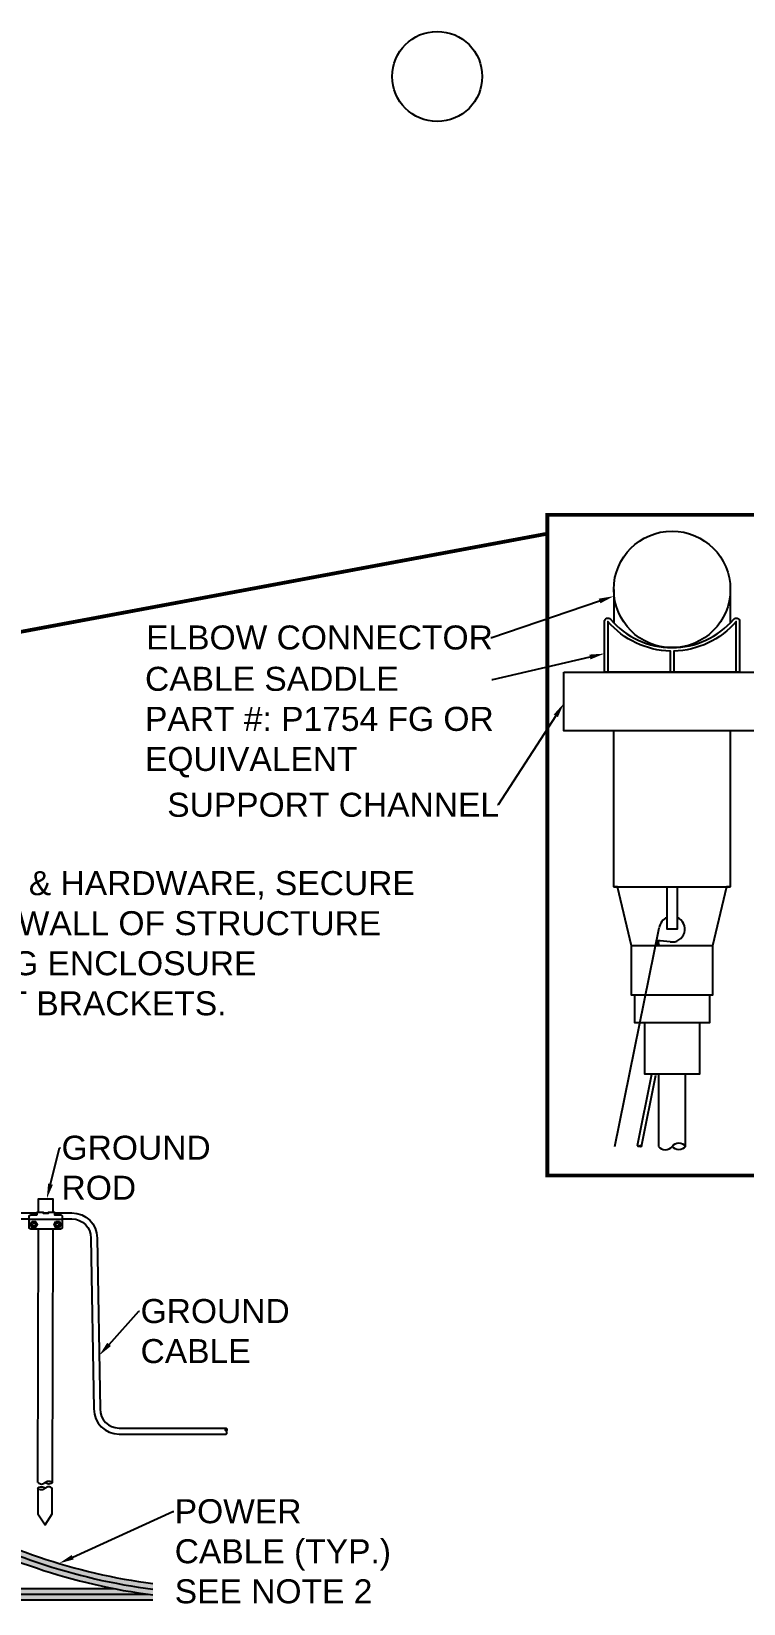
# Model space of a CAD drawing. Header units: feet. Extents: x -208 to 2089, y -974 to 342.
# Drawn here: x 314.4 to 361.9, y 58.4 to 163.1 of the extents above; entities that cross this region are included whole.
import ezdxf
from ezdxf import colors
from ezdxf.entities.mleader import LeaderData, LeaderLine
from ezdxf.math import Vec2, Vec3

# ---------------------------------------------------------------- set-up
doc = ezdxf.new("R2010")
doc.units = ezdxf.units.FT
doc.header["$MEASUREMENT"] = 0
doc.linetypes.add('PHANTOM2', pattern=[1.25, 0.625, -0.125, 0.125, -0.125, 0.125, -0.125])
doc.layers.get('Defpoints').update_dxf_attribs({"color": 5})
for name, color, linetype in [('E-CABL-ACF', 1, 'AC_CABLE_FEEDER'), ('E-CABL-ACMV', 1, 'AC_CABLE'), ('E-DETL', 7, 'Continuous'), ('E-DETL-1', 7, 'Continuous'), ('E-EQPM-ENCL', 8, 'Continuous'), ('E-EQPM-HRDW', 16, 'Continuous'), ('E-GRND', 3, 'Continuous'), ('G-ANNO-TEXT', 1, 'Continuous'), ('G-DETL-LINE', 153, 'PHANTOM2')]:
    doc.layers.add(name, color=color, linetype=linetype)
doc.styles.add('NEI-A', font='arial.ttf', dxfattribs={"height": 0.1})
doc.linetypes.add('AC_CABLE', pattern='A,1,-0.2,["AC",Standard,S=0.1,R=0,X=-0.1,Y=-0.05],-0.2', length=1.4)
doc.linetypes.add('AC_CABLE_FEEDER', pattern='A,0.2,-0.05,0,-0.05,0.2,-0.12,["ACF",Standard,S=0.1,R=0,X=-0.05,Y=-0.05],-0.3,0.2,-0.05,0,-0.05', length=1.22)

# ---------------------------------------------------------------- blocks, each defined once
blk = doc.blocks.new('GROUNDING_TEST_WELL')
at = {"layer": 'E-DETL', "color": 7, "linetype": 'Continuous'}
for points in [[(-0.09375000000000014, -0.9250749240650329), (-0.09375000000000014, -0.7499999999999574), (0.09374999999999986, -0.7499999999999574), (0.09374999999999986, -0.9250749240650151)], [(-0.1010887963342277, -4.47044153190782), (-0.09375000000000014, -1.147909205695044)], [(0.09374999999999986, -1.147909205695044), (0.08641120366577404, -4.470441521671528)], [(-0.1010887963342277, -4.545441542143941), (-0.1010887963342277, -4.880192394277138), (-0.007338796334227736, -5.024576474293394), (0.08641120366577404, -4.880192394277138), (0.08641120366577404, -4.545441531907823)]]:
    blk.add_lwpolyline(points, dxfattribs=at)
at = {"layer": 'E-DETL', "color": 64, "linetype": 'Continuous'}
for points in [[(-2.33539386594563, -3.75515039891271), (-0.923750000000002, -3.75515039891271, 0.4142135623730948), (-0.673750000000002, -3.50515039891271), (-0.6737500000000002, -1.265002705077947, -0.4142135623730948), (-0.3437500000000001, -0.9350027050779488), (-0.1133913199426503, -0.9350027050779488)], [(-2.33539386594563, -3.835150398912708), (-0.923750000000002, -3.835150398912708, 0.4142135623730948), (-0.5937500000000019, -3.50515039891271), (-0.5937500000000001, -1.265002705077947, -0.4142135623730948), (-0.3437500000000001, -1.015002705077947), (-0.2178667438174672, -1.015002705077947)], [(0.1133913199426465, -0.9350027050779488), (0.3437499999999999, -0.9350027050779488, -0.414213562373095), (0.67375, -1.265002705077947), (0.7120604152578397, -3.50515039891271, 0.414213562373095), (0.9620604152578397, -3.75515039891271), (2.365416549312211, -3.75515039891271)], [(0.2178667438174687, -1.015002705077947), (0.3437499999999999, -1.015002705077947, -0.414213562373095), (0.5937499999999999, -1.265002705077947), (0.6320604152578396, -3.50515039891271, 0.414213562373095), (0.9620604152578397, -3.835150398912708), (2.365416549312211, -3.835150398912708)]]:
    blk.add_lwpolyline(points, format="xyb", dxfattribs=at)
at = {"layer": 'E-DETL', "color": 4, "linetype": 'Continuous'}
blk.add_lwpolyline([(-0.2178966259551204, -1.019727165036173), (0.2176523394796276, -1.019727165036173)], dxfattribs=at)
blk.add_lwpolyline([(-0.1133913199426503, -0.9613313349248997), (-0.1133913199426503, -0.9250749240650329), (-0.03488963690543315, -0.9250749240650329), (-0.03488963690543315, -0.9384892643306131), (0.03488963690543287, -0.9384892643306131), (0.03488963690543287, -0.9250749240650293), (0.1133913199426447, -0.9250749240650116), (0.11339131994265, -0.9613313349248997), (0.1944292438174634, -0.9613313349248891, -0.4142135623731946), (0.2178667438174687, -0.9847688349248962), (0.2178667438174669, -1.124471705695044, -0.414444747769073), (0.1944292438174669, -1.147909205695044), (-0.1944292438174672, -1.147909205695044, -0.4142135623730958), (-0.2178667438174672, -1.124471705695044), (-0.2178667438174672, -0.9847688349248997, -0.4142135623730293), (-0.194429243817469, -0.9613313349248962)], format="xyb", close=True, dxfattribs=at)
at = {"layer": 'E-DETL', "color": 3, "linetype": 'Continuous'}
blk.add_lwpolyline([(-0.03488963690543315, -0.9350027050779488), (0.03488963690543287, -0.9350027050779488)], dxfattribs=at)
at = {"layer": 'E-DETL', "color": 4, "linetype": 'Continuous'}
for points in [[(-0.1754466807489338, -1.049346462651755), (-0.1314153294372035, -1.049346462651755), (-0.1093996537813526, -1.087478731451874), (-0.1314153294372035, -1.125611000251993), (-0.1754466807489338, -1.125611000251993), (-0.1974623564047989, -1.087478731451874)], [(0.1323738830111977, -1.049346462651755), (0.176405234322928, -1.049346462651755), (0.1984209099787789, -1.087478731451874), (0.176405234322928, -1.125611000251993), (0.1323738830111977, -1.125611000251993), (0.1103582073553325, -1.087478731451874)]]:
    blk.add_lwpolyline(points, close=True, dxfattribs=at)
for centre in [(-0.1539102818800588, -1.086746984361078), (0.1539102818800727, -1.086746984361078)]:
    blk.add_circle(centre, 0.02031877128861481, dxfattribs=at)
at = {"layer": 'E-DETL', "color": 7, "linetype": 'Continuous'}
for points in [[(0.08641120366577582, -4.545441531907819), (0.03953620366577582, -4.52544153190782), (-0.007338796334225959, -4.545441531907819), (-0.05421379633422596, -4.565441531907819), (-0.101088796334226, -4.545441531907819), (-0.05421379633422774, -4.52544153190782), (-0.007338796334227736, -4.545441531907819)], [(-0.1010887963342277, -4.47044153190782), (-0.05421379633422774, -4.49044153190782), (-0.007338796334225959, -4.47044153190782), (0.03953620366577404, -4.450441531907821), (0.08641120366577404, -4.47044153190782), (0.03953620366577582, -4.49044153190782), (-0.007338796334224183, -4.47044153190782)]]:
    blk.add_spline(points, degree=3, dxfattribs=at)

msp = doc.modelspace()

# ---------------------------------------------------------------- hatches: boundary and pattern name
at = {"layer": 'E-CABL-ACF', "linetype": 'Continuous'}
h = msp.add_hatch(color=252, dxfattribs=at)
h.dxf.hatch_style = 1
edge = h.paths.add_edge_path()
edge.add_line((322.5310740244891, 58.68326094846819), (322.5310740244892, 59.01513827379364))
edge.add_arc((327.6972090847604, 99.05826094846802), 40.37499999999983, 258.9391990192351, 262.6486332502362, ccw=False)
edge.add_line((319.9512423923458, 59.43326094846816), (300.6966476736885, 59.43326094846825))
edge.add_arc((300.6966476736887, 99.05826094846819), 39.62499999999996, 239.9999999999996, 269.9999999999998, ccw=False)
edge.add_line((280.8841476736884, 64.74200432350997), (263.9224880939001, 74.53482304780368))
edge.add_arc((273.7349880939003, 91.53057159707319), 19.62499999999994, 179.9999999999999, 239.9999999999996, ccw=False)
edge.add_line((254.1099880939003, 91.53057159707322), (254.1099880939003, 100.3370661707771))
edge.add_line((254.1099880939003, 100.3370661707771), (253.3599880939003, 100.3370661707771))
edge.add_line((253.3599880939003, 100.3370661707771), (253.3599880939003, 91.53057159707322))
edge.add_arc((273.7349880939003, 91.53057159707319), 20.37500000000003, 180, 239.9999999999996)
edge.add_line((263.5474880939001, 73.88530399496531), (280.5091476736884, 64.0924852706716))
edge.add_arc((300.6966476736886, 99.05826094846807), 40.37499999999992, 239.9999999999995, 269.9999999999999)
edge.add_line((300.6966476736886, 58.68326094846816), (322.5310740244891, 58.68326094846819))
h = msp.add_hatch(color=252, dxfattribs=at)
h.dxf.hatch_style = 1
edge = h.paths.add_edge_path()
edge.add_line((322.5310740244891, 58.68326094846819), (322.5310740244892, 59.01513827379364))
edge.add_arc((327.6972090847604, 99.05826094846802), 40.37499999999983, 258.9391990192351, 262.6486332502362, ccw=False)
edge.add_line((319.9512423923458, 59.43326094846816), (300.6966476736885, 59.43326094846825))
edge.add_arc((300.6966476736887, 99.05826094846819), 39.62499999999996, 239.9999999999996, 269.9999999999998, ccw=False)
edge.add_line((280.8841476736884, 64.74200432350997), (263.9224880939001, 74.53482304780368))
edge.add_arc((273.7349880939003, 91.53057159707319), 19.62499999999994, 179.9999999999999, 239.9999999999996, ccw=False)
edge.add_line((254.1099880939003, 91.53057159707322), (254.1099880939003, 100.3370661707771))
edge.add_line((254.1099880939003, 100.3370661707771), (253.3599880939003, 100.3370661707771))
edge.add_line((253.3599880939003, 100.3370661707771), (253.3599880939003, 91.53057159707322))
edge.add_arc((273.7349880939003, 91.53057159707319), 20.37500000000003, 180, 239.9999999999996)
edge.add_line((263.5474880939001, 73.88530399496531), (280.5091476736884, 64.0924852706716))
edge.add_arc((300.6966476736886, 99.05826094846807), 40.37499999999992, 239.9999999999995, 269.9999999999999)
edge.add_line((300.6966476736886, 58.68326094846816), (322.5310740244891, 58.68326094846819))
h = msp.add_hatch(color=252, dxfattribs=at)
h.dxf.hatch_style = 1
edge = h.paths.add_edge_path()
edge.add_line((322.5310740244892, 59.01513827379364), (322.5310740244892, 59.77147342977392))
edge.add_arc((327.6972090847606, 99.05826094846861), 39.6250000000004, 239.99999999999972, 262.5086998789701, ccw=False)
edge.add_line((307.8847090847602, 64.74200432351), (290.9230495049719, 74.53482304780371))
edge.add_arc((300.735549504972, 91.53057159707319), 19.62499999999992, 179.9999999999999, 239.99999999999972, ccw=False)
edge.add_line((281.1105495049721, 91.53057159707322), (281.1105495049721, 100.3370661707771))
edge.add_line((281.110549504972, 100.3370661707771), (280.360549504972, 100.3370661707771))
edge.add_line((280.360549504972, 100.3370661707771), (280.360549504972, 91.53057159707319))
edge.add_arc((300.735549504972, 91.53057159707319), 20.37499999999997, 180, 239.9999999999997)
edge.add_line((290.548049504972, 73.88530399496534), (307.5097090847602, 64.09248527067163))
edge.add_arc((327.6972090847605, 99.0582609484685), 40.3750000000003, 239.9999999999997, 262.6486332502362)
h = msp.add_hatch(color=252, dxfattribs=at)
h.dxf.hatch_style = 1
edge = h.paths.add_edge_path()
edge.add_line((322.5310740244892, 59.01513827379364), (322.5310740244892, 59.77147342977392))
edge.add_arc((327.6972090847606, 99.05826094846861), 39.6250000000004, 239.99999999999972, 262.5086998789701, ccw=False)
edge.add_line((307.8847090847602, 64.74200432351), (290.9230495049719, 74.53482304780371))
edge.add_arc((300.735549504972, 91.53057159707319), 19.62499999999992, 179.9999999999999, 239.99999999999972, ccw=False)
edge.add_line((281.1105495049721, 91.53057159707322), (281.1105495049721, 100.3370661707771))
edge.add_line((281.110549504972, 100.3370661707771), (280.360549504972, 100.3370661707771))
edge.add_line((280.360549504972, 100.3370661707771), (280.360549504972, 91.53057159707319))
edge.add_arc((300.735549504972, 91.53057159707319), 20.37499999999997, 180, 239.9999999999997)
edge.add_line((290.548049504972, 73.88530399496534), (307.5097090847602, 64.09248527067163))
edge.add_arc((327.6972090847605, 99.0582609484685), 40.3750000000003, 239.9999999999997, 262.6486332502362)

# ---------------------------------------------------------------- linework, layer by layer
at = {"layer": 'Defpoints', "linetype": 'Continuous', "flags": 128}
for points in [[(253.7349880939003, 100.337066170777), (253.7349880939003, 91.53057159707316, 0.2679491924311235), (263.7349880939003, 74.21006352138437), (280.6966476736886, 64.41724479709063, 0.1316524975873959), (300.6966476736886, 59.05826094846816), (322.2071612707618, 59.05826094846805)], [(253.7349880939003, 100.337066170777), (253.7349880939003, 91.53057159707316, 0.2679491924311235), (263.7349880939003, 74.21006352138437), (280.6966476736886, 64.41724479709063, 0.1316524975873959), (300.6966476736886, 59.05826094846816), (322.2071612707618, 59.05826094846805)], [(280.735549504972, 100.337066170777), (280.735549504972, 91.53057159707316, 0.2679491924311235), (290.7355495049721, 74.21006352138437), (307.6972090847604, 64.41724479709063, 0.09884090696426515), (322.5310740244892, 59.39327577843395, 0.09884090696426515)], [(280.735549504972, 100.337066170777), (280.735549504972, 91.53057159707316, 0.2679491924311235), (290.7355495049721, 74.21006352138437), (307.6972090847604, 64.41724479709063, 0.09884090696426515), (322.5310740244892, 59.39327577843395, 0.09884090696426515)]]:
    msp.add_lwpolyline(points, format="xyb", dxfattribs=at)
at = {"layer": 'E-CABL-ACF', "linetype": 'Continuous', "flags": 128}
for points in [[(253.3599880939003, 100.337066170777), (253.3599880939003, 91.53057159707316, 0.2679491924311235), (263.5474880939003, 73.88530399496517), (280.5091476736886, 64.09248527067143, 0.1316524975873958), (300.6966476736886, 58.68326094846813), (322.5310740244892, 58.68326094846816)], [(253.3599880939003, 100.337066170777), (253.3599880939003, 91.53057159707316, 0.2679491924311235), (263.5474880939003, 73.88530399496517), (280.5091476736886, 64.09248527067143, 0.1316524975873958), (300.6966476736886, 58.68326094846813), (322.5310740244892, 58.68326094846816)], [(254.1099880939003, 100.337066170777), (254.1099880939003, 91.53057159707316, 0.2679491924311238), (263.9224880939003, 74.53482304780354), (280.8841476736886, 64.7420043235098, 0.131652497587396), (300.6966476736886, 59.43326094846819), (319.9512423923458, 59.4332609484681)], [(254.1099880939003, 100.337066170777), (254.1099880939003, 91.53057159707316, 0.2679491924311238), (263.9224880939003, 74.53482304780354), (280.8841476736886, 64.7420043235098, 0.131652497587396), (300.6966476736886, 59.43326094846819), (319.9512423923458, 59.4332609484681)], [(280.360549504972, 100.337066170777), (280.360549504972, 91.53057159707316, 0.2679491924311235), (290.5480495049721, 73.8853039949652), (307.5097090847604, 64.09248527067146, 0.09914627132683146), (322.5310740244892, 59.01513827379358, 0.09914627132683146)], [(280.360549504972, 100.337066170777), (280.360549504972, 91.53057159707316, 0.2679491924311235), (290.5480495049721, 73.8853039949652), (307.5097090847604, 64.09248527067146, 0.09914627132683146), (322.5310740244892, 59.01513827379358, 0.09914627132683146)], [(281.110549504972, 100.337066170777), (281.110549504972, 91.53057159707316, 0.2679491924311238), (290.9230495049721, 74.53482304780354), (307.8847090847604, 64.7420043235098, 0.09852973212046658), (322.5310740244892, 59.77147342977386, 0.09852973212046658)], [(281.110549504972, 100.337066170777), (281.110549504972, 91.53057159707316, 0.2679491924311238), (290.9230495049721, 74.53482304780354), (307.8847090847604, 64.7420043235098, 0.09852973212046658), (322.5310740244892, 59.77147342977386, 0.09852973212046658)]]:
    msp.add_lwpolyline(points, format="xyb", dxfattribs=at)
at = {"layer": 'E-CABL-ACMV', "color": 1, "linetype": 'Continuous', "flags": 128}
msp.add_lwpolyline([(358.0064764484695, 88.88929389704737), (358.0064764484695, 93.68929389704735), (356.2037816753256, 93.68929389704735), (356.2037816753256, 88.88929389704694)], dxfattribs=at)
msp.add_lwpolyline([(358.0064764484695, 88.88929389704737), (358.0064764484695, 93.68929389704735), (356.2037816753256, 93.68929389704735), (356.2037816753256, 88.88929389704694)], dxfattribs=at)
msp.add_lwpolyline([(356.2037816753256, 88.88929389704694, 0.5127015254162051), (357.1051290618974, 88.88929389704717, -0.5127015254162851), (358.0064764484695, 88.88929389704737, -0.5127015254162851), (357.1051290618974, 88.88929389704717, 0.5127015254162851)], format="xyb", dxfattribs=at)
msp.add_lwpolyline([(356.2037816753256, 88.88929389704694, 0.5127015254162051), (357.1051290618974, 88.88929389704717, -0.5127015254162851), (358.0064764484695, 88.88929389704737, -0.5127015254162851), (357.1051290618974, 88.88929389704717, 0.5127015254162851)], format="xyb", dxfattribs=at)
at = {"layer": 'E-DETL', "color": 41}
for p, q in [((353.2236984503517, 106.1706809265161), (360.9865596734435, 106.1706809265161)), ((353.2236984503517, 106.1706809265161), (360.9865596734435, 106.1706809265161)), ((359.8010195657544, 102.2385632638652), (354.4092385580398, 102.2385632638648)), ((359.8010195657544, 102.2385632638652), (354.4092385580398, 102.2385632638648)), ((359.8010195657544, 98.96598469981186), (354.4092385580398, 98.96598469981186)), ((359.8010195657544, 98.96598469981186), (354.4092385580398, 98.96598469981186)), ((359.5900349960222, 97.11408538473512), (354.620223127773, 97.11408538473512)), ((359.5900349960222, 97.11408538473512), (354.620223127773, 97.11408538473512))]:
    msp.add_line(p, q, dxfattribs=at)
at = {"layer": 'E-DETL', "color": 41, "flags": 128}
for points in [[(353.2236984503517, 125.9837853510902), (353.2236984503517, 123.7480909758014)], [(353.2236984503517, 125.9837853510902), (353.2236984503517, 123.7480909758014)], [(360.9865596734435, 125.9837853510902), (360.9865596734435, 123.7480909758013)], [(360.9865596734435, 125.9837853510902), (360.9865596734435, 123.7480909758013)], [(360.9865596734435, 116.5715374574582), (360.9865596734435, 106.1706809265161), (360.7387756500273, 106.1706809265161), (359.8010195657544, 102.2385632638652), (359.8010195657544, 98.96598469981186), (359.5900349960222, 98.965984699812), (359.5900349960222, 97.11408538473512), (358.9219171918683, 97.11408538473526), (358.9219171918683, 93.68929389704735), (355.2883409319271, 93.68929389704735), (355.2883409319271, 97.11408538473512), (354.620223127773, 97.11408538473512), (354.620223127773, 98.96598469981186), (354.4092385580398, 98.96598469981186), (354.4092385580398, 102.2385632638648), (353.4714824737662, 106.1706809265161), (353.2236984503517, 106.1706809265161), (353.2236984503517, 116.5715374574582)], [(360.9865596734435, 116.5715374574582), (360.9865596734435, 106.1706809265161), (360.7387756500273, 106.1706809265161), (359.8010195657544, 102.2385632638652), (359.8010195657544, 98.96598469981186), (359.5900349960222, 98.965984699812), (359.5900349960222, 97.11408538473512), (358.9219171918683, 97.11408538473526), (358.9219171918683, 93.68929389704735), (355.2883409319271, 93.68929389704735), (355.2883409319271, 97.11408538473512), (354.620223127773, 97.11408538473512), (354.620223127773, 98.96598469981186), (354.4092385580398, 98.96598469981186), (354.4092385580398, 102.2385632638648), (353.4714824737662, 106.1706809265161), (353.2236984503517, 106.1706809265161), (353.2236984503517, 116.5715374574582)]]:
    msp.add_lwpolyline(points, dxfattribs=at)
at = {"layer": 'E-DETL', "color": 41, "linetype": 'Continuous'}
msp.add_lwpolyline([(356.7720494401331, 106.1706809265161), (357.438208683662, 106.1706809265161), (357.438208683662, 103.3542434791967), (356.7720494401331, 103.3542434791967)], close=True, dxfattribs=at)
msp.add_lwpolyline([(356.7720494401331, 106.1706809265161), (357.438208683662, 106.1706809265161), (357.438208683662, 103.3542434791967), (356.7720494401331, 103.3542434791967)], close=True, dxfattribs=at)
at = {"layer": 'E-DETL', "color": 41}
msp.add_circle((357.1051290618976, 125.9837853510902), 3.881430611545909, dxfattribs=at)
msp.add_circle((357.1051290618976, 125.9837853510902), 3.881430611545909, dxfattribs=at)
at = {"layer": 'E-DETL-1', "color": 64, "linetype": 'Continuous', "flags": 128}
msp.add_lwpolyline([(327.4049288992214, 69.72501633646266, 0.5127015254162051), (327.4049288992214, 69.91251633646263, -0.4466494215685929), (327.4049288992214, 70.13153738564381, -0.4466494215686733), (327.4049288992214, 69.91251633646263, 0.5127015254162851)], format="xyb", dxfattribs=at)
msp.add_lwpolyline([(327.4049288992214, 69.72501633646266, 0.5127015254162051), (327.4049288992214, 69.91251633646263, -0.4466494215685929), (327.4049288992214, 70.13153738564381, -0.4466494215686733), (327.4049288992214, 69.91251633646263, 0.5127015254162851)], format="xyb", dxfattribs=at)
at = {"layer": 'E-EQPM-ENCL'}
msp.add_circle((341.4614722674737, 160.1417630287314), 3, dxfattribs=at)
at = {"layer": 'E-EQPM-HRDW', "flags": 128}
msp.add_lwpolyline([(361.6051290618976, 120.4715374574582), (352.6051290618976, 120.4715374574582), (352.6051290618976, 123.8465374574582, -0.6967291088400618), (353.0011290618977, 123.9927701487417, 0.4606275363541421), (361.2091290618976, 123.9927701487417, -0.6967291088400028), (361.6051290618976, 123.8465374574582), (361.6051290618976, 120.4715374574582), (361.3801290618976, 120.4715374574582), (361.3801290618976, 123.8465374574582, -0.2140081560240634), (357.2176290618977, 121.8784798520669), (357.2176290618977, 120.4715374574582), (356.9926290618977, 120.4715374574582), (356.9926290618977, 121.8784798520669, -0.2140081560240566), (352.8301290618977, 123.8465374574582), (352.8301290618977, 120.4715374574582)], format="xyb", dxfattribs=at)
msp.add_lwpolyline([(361.6051290618976, 120.4715374574582), (352.6051290618976, 120.4715374574582), (352.6051290618976, 123.8465374574582, -0.6967291088400618), (353.0011290618977, 123.9927701487417, 0.4606275363541421), (361.2091290618976, 123.9927701487417, -0.6967291088400028), (361.6051290618976, 123.8465374574582), (361.6051290618976, 120.4715374574582), (361.3801290618976, 120.4715374574582), (361.3801290618976, 123.8465374574582, -0.2140081560240634), (357.2176290618977, 121.8784798520669), (357.2176290618977, 120.4715374574582), (356.9926290618977, 120.4715374574582), (356.9926290618977, 121.8784798520669, -0.2140081560240566), (352.8301290618977, 123.8465374574582), (352.8301290618977, 120.4715374574582)], format="xyb", dxfattribs=at)
at = {"layer": 'E-EQPM-HRDW'}
msp.add_lwpolyline([(349.9051134178217, 120.4715374574582), (371.5051134178216, 120.4715374574582), (371.5051134178216, 116.5715374574582), (349.9051134178217, 116.5715374574582)], close=True, dxfattribs=at)
msp.add_lwpolyline([(349.9051134178217, 120.4715374574582), (371.5051134178216, 120.4715374574582), (371.5051134178216, 116.5715374574582), (349.9051134178217, 116.5715374574582)], close=True, dxfattribs=at)
at = {"layer": 'E-GRND', "linetype": 'Continuous'}
for p, q in [((353.2997097509279, 88.88929389704694), (356.2552076337245, 103.4336007316473)), ((353.2997097509279, 88.88929389704694), (356.2552076337245, 103.4336007316473)), ((354.8039434326754, 88.94339533921584), (355.768340931927, 93.68929389704735)), ((354.8039434326754, 88.94339533921584), (355.768340931927, 93.68929389704735)), ((355.0701821532913, 88.88929389704694), (356.034579652543, 93.63519245487848)), ((355.0701821532913, 88.88929389704694), (356.034579652543, 93.63519245487848))]:
    msp.add_line(p, q, dxfattribs=at)
at = {"layer": 'E-GRND', "linetype": 'Continuous', "flags": 128}
msp.add_lwpolyline([(356.9747234492962, 102.5106450061151), (356.0952156855648, 102.593507392559), (356.2273478013274, 102.5587549591043), (356.1373728830442, 102.5264866002048), (356.2179368278644, 102.5057507773839), (356.1279803834296, 102.4735864663006), (356.2085258544009, 102.4527465956634), (356.1185694099667, 102.4205822845801), (356.1991148809374, 102.3997424139431), (356.1091584365032, 102.3675781028598), (356.2786468857316, 102.3241556604089)], dxfattribs=at)
msp.add_lwpolyline([(356.9747234492962, 102.5106450061151), (356.0952156855648, 102.593507392559), (356.2273478013274, 102.5587549591043), (356.1373728830442, 102.5264866002048), (356.2179368278644, 102.5057507773839), (356.1279803834296, 102.4735864663006), (356.2085258544009, 102.4527465956634), (356.1185694099667, 102.4205822845801), (356.1991148809374, 102.3997424139431), (356.1091584365032, 102.3675781028598), (356.2786468857316, 102.3241556604089)], dxfattribs=at)
at = {"layer": 'E-GRND', "color": 3, "linetype": 'Continuous', "flags": 128}
msp.add_lwpolyline([(354.8039434326754, 88.94339533921584, 0.5127015254162051), (354.9370627929833, 88.9163446181314, -0.5127015254162851), (355.0701821532913, 88.88929389704694, -0.5127015254162851), (354.9370627929833, 88.9163446181314, 0.5127015254162851)], format="xyb", dxfattribs=at)
msp.add_lwpolyline([(354.8039434326754, 88.94339533921584, 0.5127015254162051), (354.9370627929833, 88.9163446181314, -0.5127015254162851), (355.0701821532913, 88.88929389704694, -0.5127015254162851), (354.9370627929833, 88.9163446181314, 0.5127015254162851)], format="xyb", dxfattribs=at)
at = {"layer": 'E-GRND', "linetype": 'Continuous'}
for start, end in [(112.9667845816962, 174.6657524948172), (112.9667845816962, 174.6657524948172), (261.2126248333282, 67.03321541830381), (261.2126248333282, 67.03321541830381)]:
    msp.add_arc((357.1051290618975, 103.3542434791967), 0.8536181860664893, start, end, dxfattribs=at)
at = {"layer": 'G-DETL-LINE', "const_width": 0.2499999999277535}
msp.add_lwpolyline([(348.7970341370189, 130.9433590486722), (380.7970341277713, 130.9433590486722), (380.7970341277713, 86.94335906138755), (348.7970341370189, 86.94335906138755)], close=True, dxfattribs=at)
at = {"layer": 'G-DETL-LINE', "const_width": 0.2499999999277535, "flags": 128}
msp.add_lwpolyline([(280.0976239401758, 116.8901302251437), (348.7970341370189, 129.6925311914725)], dxfattribs=at)

# ---------------------------------------------------------------- block references
at = {"layer": 'E-DETL', "xscale": 5.081513114764589, "yscale": 5.081513114764589, "zscale": 5.081513114764589}
msp.add_blockref('GROUNDING_TEST_WELL', (315.3850336820102, 89.21338338563223), dxfattribs=at)
msp.add_blockref('GROUNDING_TEST_WELL', (315.3850336820102, 89.21338338563223), dxfattribs=at)

# ---------------------------------------------------------------- leaders
at = {"layer": 'G-ANNO-TEXT'}
ml = msp.add_multileader_mtext('Standard', dxfattribs=at)
ml.set_content('ELBOW CONNECTOR', color=256, style='NEI-A')
ml.set_leader_properties()
ml.build(insert=Vec2(0, 0))
ml.multileader.update_dxf_attribs({"dogleg_length": 0.0625, "arrow_head_size": 1})
ctx = ml.context
ctx.base_point, ctx.char_height, ctx.arrow_head_size, ctx.landing_gap_size, ctx.plane_origin = Vec3(322.0109060979732, 122.7659841552052), 1.6, 1, 0.0625, Vec3(329.7631523471899, 128.4806313803899)
notes = []
notes.append((ctx, [(1, (1, 1, 0), (345.0917212412201, 122.7659841552052), (-1, 0), 0.0625, [(0, [(353.2236984503517, 125.5313781775898)], 0, [])])]))
ctx.mtext.insert, ctx.mtext.flow_direction = Vec3(322.0734060979732, 123.5796267200074), 5
ml = msp.add_multileader_mtext('Standard', dxfattribs=at)
ml.set_content('CABLE SADDLE\\PPART #: P1754 FG OR EQUIVALENT', color=256, style='NEI-A')
ml.set_leader_properties()
ml.build(insert=Vec2(0, 0))
ml.multileader.update_dxf_attribs({"dogleg_length": 0.0625, "arrow_head_size": 1})
ctx = ml.context
ctx.base_point, ctx.char_height, ctx.arrow_head_size, ctx.landing_gap_size, ctx.plane_origin = Vec3(321.9380718551355, 119.9647914695713), 1.6, 1, 0.0625, Vec3(329.7631523471899, 126.4806313809679)
notes.append((ctx, [(1, (1, 1, 0), (345.1542212412201, 119.9647914695713), (-1, 0), 0.0625, [(0, [(352.6051290618976, 121.7066308727582)], 0, [])])]))
ctx.mtext.insert, ctx.mtext.width, ctx.mtext.defined_height, ctx.mtext.flow_direction = Vec3(322.0005718551355, 120.8270015650692), 26.82575750172493, 4.11348406247596, 5
ml = msp.add_multileader_mtext('Standard', dxfattribs=at)
ml.set_content('SUPPORT CHANNEL', color=256, style='NEI-A')
ml.set_leader_properties()
ml.build(insert=Vec2(0, 0))
ml.multileader.update_dxf_attribs({"dogleg_length": 0.0625, "arrow_head_size": 1})
ctx = ml.context
ctx.base_point, ctx.char_height, ctx.arrow_head_size, ctx.landing_gap_size, ctx.plane_origin = Vec3(323.4161693588482, 111.6253874053637), 1.6, 1, 0.0625, Vec3(329.7631523471899, 120.4806313827018)
notes.append((ctx, [(1, (1, 1, 0), (345.5310909141006, 111.6253874053637), (-1, 0), 0.0625, [(0, [(349.9051134178217, 118.4033971789049)], 0, [])])]))
ctx.mtext.insert, ctx.mtext.flow_direction = Vec3(323.4786693588482, 112.4390299701658), 5
ml = msp.add_multileader_mtext('Standard', dxfattribs=at)
ml.set_content('(TYP.) UNISTRUT & HARDWARE, SECURE TO ENCLOSURE WALL OF STRUCTURE OR USE EXISTING ENCLOSURE SUPPORT STRUT BRACKETS.', color=256, style='NEI-A')
ml.set_leader_properties()
ml.build(insert=Vec2(0, 0))
ml.multileader.update_dxf_attribs({"dogleg_length": 0.0625, "arrow_head_size": 1})
ctx = ml.context
ctx.base_point, ctx.char_height, ctx.arrow_head_size, ctx.landing_gap_size, ctx.plane_origin = Vec3(295.2047417872924, 106.4060010636481), 1.6, 1, 0.0625, Vec3(322.4902709441961, 110.4418145533652)
notes.append((ctx, [(1, (1, 1, 0), (295.1422417872924, 106.4060010636481), (1, 0), 0.0625, [(0, [(291.195813215806, 110.5508426919092)], 0, [])])]))
ctx.mtext.insert, ctx.mtext.width, ctx.mtext.defined_height, ctx.mtext.flow_direction = Vec3(295.2672417872924, 107.2196436284503), 44.96455506211954, 12.40864463658932, 5
ml = msp.add_multileader_mtext('Standard', dxfattribs=at)
ml.set_content('GROUND ROD', color=256, style='NEI-A')
ml.set_leader_properties()
ml.build(insert=Vec2(0, 0))
ml.multileader.update_dxf_attribs({"dogleg_length": 0.0625, "arrow_head_size": 1})
ctx = ml.context
ctx.base_point, ctx.char_height, ctx.arrow_head_size, ctx.landing_gap_size, ctx.plane_origin = Vec3(316.3785363416414, 88.78589119951147), 1.6, 1, 0.0625, Vec3(294.708514482097, 64.63113865276492)
notes.append((ctx, [(0, (1, 1, 0), (316.3160363416414, 88.78589119951147), (1, 0), 0.0625, [(0, [(315.4596130293505, 85.402248549559)], 0, [])])]))
ctx.mtext.insert, ctx.mtext.width, ctx.mtext.flow_direction = Vec3(316.4410363416414, 89.59953376431365), 6.696247293300366, 5
ml = msp.add_multileader_mtext('Standard', dxfattribs=at)
ml.set_content('GROUND CABLE', color=256, style='NEI-A')
ml.set_leader_properties()
ml.build(insert=Vec2(0, 0))
ml.multileader.update_dxf_attribs({"dogleg_length": 0.0625, "arrow_head_size": 1})
ctx = ml.context
ctx.base_point, ctx.char_height, ctx.arrow_head_size, ctx.landing_gap_size, ctx.plane_origin = Vec3(321.6434995635799, 77.90869364496487), 1.6, 1, 0.0625, Vec3(292.0369561484521, 100.067576425928)
notes.append((ctx, [(0, (1, 1, 0), (321.5809995635799, 77.90869364496487), (1, 0), 0.0625, [(0, [(318.9425927893195, 74.9562466435888)], 0, [])])]))
ctx.mtext.insert, ctx.mtext.width, ctx.mtext.flow_direction = Vec3(321.7059995635799, 78.72233620976705), 7.902806609524148, 5
ml = msp.add_multileader_mtext('Standard', dxfattribs=at)
ml.set_content('POWER CABLE (TYP.)\\PSEE NOTE 2', color=256, style='NEI-A')
ml.set_leader_properties()
ml.build(insert=Vec2(0, 0))
ml.multileader.update_dxf_attribs({"dogleg_length": 0.0625, "arrow_head_size": 1})
ctx = ml.context
ctx.base_point, ctx.char_height, ctx.arrow_head_size, ctx.landing_gap_size, ctx.plane_origin = Vec3(323.9170161882446, 64.5760928096035), 1.6, 1, 0.0625, Vec3(297.8628288515353, 41.58415916613112)
notes.append((ctx, [(0, (1, 1, 0), (323.8545161882446, 64.5760928096035), (1, 0), 0.0625, [(0, [(316.2771258906578, 61.11458789432416)], 0, [])])]))
ctx.mtext.insert, ctx.mtext.width, ctx.mtext.defined_height, ctx.mtext.flow_direction = Vec3(323.9795161882446, 65.38973537440567), 15.25303335594826, 4.540545432481175, 5
for ctx, leaders in notes:
    for number, flags, end, landing, length, lines in leaders:
        leader = LeaderData()
        leader.index, (leader.has_last_leader_line, leader.has_dogleg_vector, leader.attachment_direction) = number, flags
        leader.last_leader_point, leader.dogleg_vector, leader.dogleg_length = Vec3(end), Vec3(landing), length
        for number, points, colour, breaks in lines:
            line = LeaderLine()
            line.index, line.vertices, line.color, line.breaks = number, Vec3.list(points), colors.encode_raw_color(colour), breaks
            leader.lines.append(line)
        ctx.leaders.append(leader)

doc.saveas('drawing.dxf')
